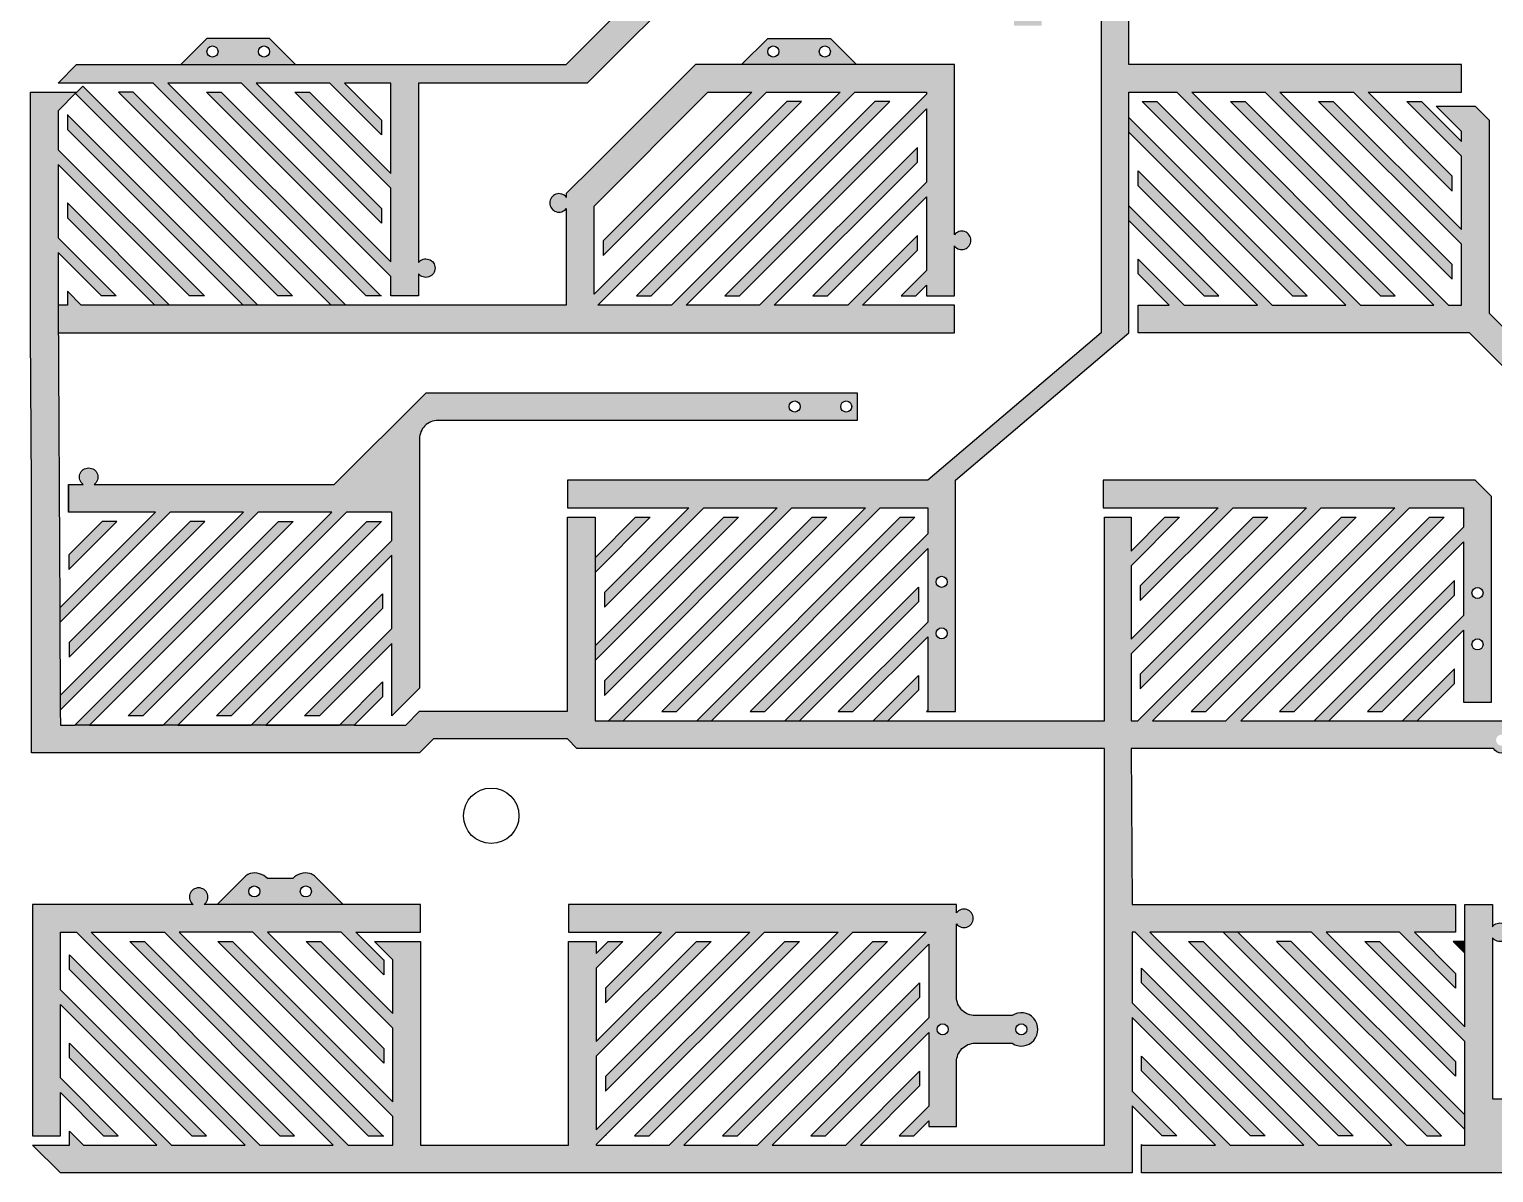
# Model space of a CAD drawing. Header units: centimetres. Extents: x 26.1 to 39, y 6.6 to 18.
# Drawn here: x 26.2 to 34.13, y 6.61 to 12.79 of the extents above; entities that cross this region are included whole.
import ezdxf

# ---------------------------------------------------------------- set-up
doc = ezdxf.new("R2010")
doc.units = ezdxf.units.CM
doc.header["$MEASUREMENT"] = 0
doc.layers.add('Circuit', color=7, linetype='Continuous', true_color=0x758f9f)

msp = doc.modelspace()

# ---------------------------------------------------------------- hatches: boundary and pattern name
at = {"layer": 'Circuit'}
h = msp.add_hatch(color=256, dxfattribs=at)
h.dxf.hatch_style = 1
h.paths.add_polyline_path([(32.2025, 17.4417), (32.3109, 17.55), (32.2667, 17.55), (32.2025, 17.4859), (32.2025, 17.55), (32.0525, 17.55), (32.0525, 17.415, 0.5), (32.0525, 17.335), (32.0525, 16.9), (31.9025, 16.75), (31.9025, 16.3128), (32.1525, 16.3128), (32.1525, 16.65), (32.2525, 16.75), (32.6818, 16.75), (32.8318, 16.9), (32.7215, 16.9), (32.8525, 17.031), (32.8525, 17.0752), (32.6773, 16.9), (32.4563, 16.9), (32.8525, 17.2962), (32.8525, 17.3404), (32.4122, 16.9), (32.2025, 16.9), (32.2025, 16.9113), (32.8412, 17.55), (32.797, 17.55), (32.2025, 16.9555)], flags=17)
h.paths.add_polyline_path([(32.2325, 16.8, -1), (32.1725, 16.8, -1)], flags=16)
h.paths.add_polyline_path([(32.0825, 16.4128, -1), (32.0225, 16.4128, -1)], flags=16)
h.paths.add_polyline_path([(33.0525, 17.75), (32.0525, 17.75), (32.0525, 17.6), (32.9025, 17.6), (32.9025, 17.523), (32.3296, 16.95), (32.3738, 16.95), (32.9025, 17.4788), (32.9025, 17.2578), (32.5947, 16.95), (32.6389, 16.95), (32.9025, 17.2136), (32.9025, 16.9926), (32.8525, 16.9426), (32.8525, 16.9), (32.8541, 16.9), (32.9025, 16.9484), (32.9025, 16.9), (32.6677, 16.6652), (32.3549, 16.6652), (32.2525, 16.5628), (32.2525, 16.3128), (32.4647, 16.1006), (32.6836, 16.1006), (32.7931, 16.4253), (33.8895, 16.4253), (33.9517, 16.3632), (33.9517, 14.4845), (33.5603, 14.8758), (32.1755, 14.8758), (31.9633, 15.088), (31.2644, 15.088), (31.0523, 14.8758), (26.433, 14.8758, 3.087418), (26.3744, 14.8758), (26.2034, 14.8758), (26.2034, 13.5743), (26.3534, 13.5743), (26.3534, 13.7395), (26.4687, 13.6243), (26.5482, 13.6243), (26.3534, 13.8191), (26.3534, 14.2168), (26.946, 13.6243), (27.0255, 13.6243), (26.3534, 14.2964), (26.3534, 14.6941), (27.4233, 13.6243), (27.5028, 13.6243), (26.4012, 14.7258), (26.799, 14.7258), (27.9006, 13.6243), (27.9801, 13.6243), (26.8785, 14.7258), (27.2763, 14.7258), (28.1028, 13.8993), (28.1028, 13.9788), (27.3558, 14.7258), (27.7536, 14.7258), (28.1028, 14.3766), (28.1028, 14.4561), (27.8331, 14.7258), (29.1028, 14.7258), (29.1028, 13.6475), (29.2528, 13.6475), (29.2528, 13.9425), (29.5479, 13.6475), (29.6275, 13.6475), (29.2528, 14.0221), (29.2528, 14.4198), (30.0252, 13.6475), (30.1048, 13.6475), (29.2528, 14.4994), (29.2528, 14.7258), (29.4241, 14.7258), (30.5025, 13.6475), (30.5821, 13.6475), (29.5037, 14.7258), (29.9014, 14.7258), (30.9798, 13.6475), (31.0023, 13.6475), (31.0023, 13.7046), (29.981, 14.7258), (30.3787, 14.7258), (31.0023, 14.1023), (31.0023, 14.1819), (30.4583, 14.7258), (30.856, 14.7258), (31.0023, 14.5796), (31.0023, 14.6592), (30.9356, 14.7258), (32.0023, 14.7258), (32.0023, 11.1514), (31.0643, 10.3534), (29.1149, 10.3534), (29.1149, 10.2034), (29.7725, 10.2034), (29.3149, 9.7457), (29.3149, 9.6662), (29.8521, 10.2034), (30.2498, 10.2034), (29.3149, 9.2684), (29.3149, 9.1889), (30.3294, 10.2034), (30.7271, 10.2034), (29.6255, 9.1018), (29.7051, 9.1018), (30.8067, 10.2034), (31.0643, 10.2034), (31.0643, 10.0632), (30.1028, 9.1018), (30.1824, 9.1018), (31.0643, 9.9837), (31.0643, 9.5859), (30.5801, 9.1018), (30.6597, 9.1018), (31.0643, 9.5064), (31.0643, 9.1018), (31.2143, 9.1018), (31.2143, 10.3534), (32.1523, 11.1514), (32.1523, 12.453), (32.4129, 12.453), (33.5145, 11.3514), (33.5941, 11.3514), (32.4925, 12.453), (32.8902, 12.453), (33.9017, 11.4415), (33.9017, 11.5211), (32.9698, 12.453), (33.3675, 12.453), (33.9017, 11.9188), (33.9017, 11.9984), (33.4471, 12.453), (33.9517, 12.453), (33.9517, 12.603), (32.1523, 12.603), (32.1523, 14.7258), (32.2879, 14.7258), (33.3663, 13.6475), (33.4458, 13.6475), (32.3675, 14.7258), (32.7652, 14.7258), (33.8062, 13.6848), (33.846, 13.7246), (32.8448, 14.7258), (33.2425, 14.7258), (33.9017, 14.0667), (33.9017, 14.1462), (33.3221, 14.7258), (33.4982, 14.7258), (33.9517, 14.2724), (33.9517, 13.7596), (33.7895, 13.5975), (32.7799, 13.5975), (32.1523, 14.2251), (32.1523, 14.1456), (32.7003, 13.5975), (32.3026, 13.5975), (32.1523, 13.7478), (32.1523, 13.6683), (32.223, 13.5975), (32.2023, 13.5975), (32.2023, 13.4475), (33.8517, 13.4475), (34.1017, 13.6975), (34.1017, 16.4253), (33.9517, 16.5753), (33.0525, 16.5753), (33.0525, 16.94, 3), (33.0525, 17)])
h.paths.add_polyline_path([(32.3849, 16.5628, -1), (32.3249, 16.5628, -1)], flags=16)
h.paths.add_polyline_path([(32.6041, 16.2067, -1), (32.5441, 16.2067, -1)], flags=16)
h.paths.add_polyline_path([(31.9933, 15.0119, -1), (31.9333, 15.0119, -1)], flags=16)
h.paths.add_polyline_path([(31.6439, 15.0119, -1), (31.5839, 15.0119, -1)], flags=16)
h.paths.add_polyline_path([(31.1693, 9.8034, -1), (31.1093, 9.8034, -1)], flags=16)
h.paths.add_polyline_path([(31.1693, 9.5248, -1), (31.1093, 9.5248, -1)], flags=16)
h.paths.add_polyline_path([(32.4934, 17.6), (32.4492, 17.6), (32.2525, 17.4033), (32.2525, 17.3591)], flags=16)
h.paths.add_polyline_path([(32.576, 17.55), (32.5318, 17.55), (32.2025, 17.2207), (32.2025, 17.1765)], flags=16)
h.paths.add_polyline_path([(32.7586, 17.6), (32.7144, 17.6), (32.2525, 17.1381), (32.2525, 17.0939)], flags=17)
h.paths.add_polyline_path([(36.8684, 17.75), (35.8684, 17.75), (35.8684, 17.3, 3), (35.8684, 17.24), (35.8684, 16.9), (35.7184, 16.9), (35.5769, 16.7586), (35.5769, 16.3586), (35.7269, 16.3586), (35.7269, 16.6086), (36.0184, 16.9), (36.0184, 17.1472), (36.2156, 16.95), (36.2598, 16.95), (36.0184, 17.1914), (36.0184, 17.6), (36.0959, 17.6), (36.6684, 17.0276), (36.6684, 17.0717), (36.1401, 17.6), (36.3611, 17.6), (36.6684, 17.2927), (36.6684, 17.3369), (36.4053, 17.6), (36.6263, 17.6), (36.6763, 17.55), (36.7184, 17.55), (36.7184, 17.5521), (36.6704, 17.6), (36.8684, 17.6)])
h.paths.add_polyline_path([(35.6819, 16.6836, -1), (35.6219, 16.6836, -1)], flags=16)
h.paths.add_polyline_path([(35.6819, 16.4586, -1), (35.6219, 16.4586, -1)], flags=16)
h.paths.add_polyline_path([(37.1684, 17.15), (36.8684, 17.45), (36.8684, 17.55), (36.7184, 17.55), (36.7184, 17.1543), (36.3227, 17.55), (36.2785, 17.55), (36.7184, 17.1101), (36.7184, 16.9), (36.7075, 16.9), (36.0684, 17.5392), (36.0684, 17.495), (36.6633, 16.9), (36.4424, 16.9), (36.0684, 17.274), (36.0684, 17.2298), (36.3982, 16.9), (36.1772, 16.9), (36.0684, 17.0088), (36.0684, 16.9646), (36.133, 16.9), (36.0684, 16.9), (36.0684, 15.4581, 3), (36.0684, 15.3981), (36.0684, 14.9281), (35.1767, 14.9281), (35.1017, 14.8531), (35.1017, 14.7281), (35.1517, 14.7781), (35.5405, 14.7781), (35.1017, 14.3393), (35.1017, 14.2597), (35.6201, 14.7781), (36.0178, 14.7781), (35.4007, 14.161), (35.4803, 14.161), (36.0974, 14.7781), (36.3517, 14.7781), (36.3517, 14.6347), (35.878, 14.161), (35.9575, 14.161), (36.3517, 14.5551), (36.3517, 13.8989), (37.1453, 13.1053), (37.3017, 13.1053), (37.3017, 12.3381), (37.4517, 12.3381), (37.4517, 12.6645), (37.7781, 12.3381), (37.8576, 12.3381), (37.4517, 12.7441), (37.4517, 12.9553), (37.6382, 12.9553), (38.2554, 12.3381), (38.3349, 12.3381), (37.7178, 12.9553), (38.1155, 12.9553), (38.7017, 12.3691), (38.7017, 12.4487), (38.1951, 12.9553), (38.7017, 12.9553), (38.7017, 13.1053), (38.1988, 13.1053), (38.0017, 13.3024), (37.1603, 13.3024), (36.5017, 13.961), (36.5017, 14.8531), (36.4267, 14.9281), (36.2184, 14.9281), (36.2184, 16.75), (37.1684, 16.75)])
h.paths.add_polyline_path([(36.9884, 17.15, -1), (37.0484, 17.15, -1)], flags=16)
h.paths.add_polyline_path([(37.0484, 16.85, -1), (36.9884, 16.85, -1)], flags=16)
h.paths.add_polyline_path([(37.3017, 13.2524, -1), (37.2417, 13.2524, -1)], flags=16)
h.paths.add_polyline_path([(37.8017, 13.2524, -1), (37.7417, 13.2524, -1)], flags=16)
h.paths.add_polyline_path([(36.0184, 17.4566), (36.0184, 17.4124), (36.4808, 16.95), (36.525, 16.95)], flags=17)
h.paths.add_polyline_path([(36.5879, 17.55), (36.5437, 17.55), (36.7184, 17.3753), (36.7184, 17.4195)], flags=17)
h = msp.add_hatch(color=256, dxfattribs=at)
h.dxf.hatch_style = 1
h.paths.add_polyline_path([(35.0517, 16.9001), (35.0313, 16.9205), (35.0313, 17.5501), (34.8813, 17.5501), (34.8813, 16.9001), (34.2768, 16.9001), (34.1813, 16.9001), (34.1813, 16.9956), (34.1813, 17.5701), (34.1813, 17.6001), (34.3723, 17.6001), (34.8142, 17.6001), (35.0313, 17.6001), (35.0313, 17.7501), (34.0313, 17.7501), (34.0313, 17.6301, 3), (34.0313, 17.5701), (34.0313, 16.838), (34.4267, 16.4426), (34.4267, 13.6975), (34.3913, 13.6621), (34.3913, 12.9553), (34.5413, 12.9553), (34.5413, 13.6621), (34.5767, 13.6975), (34.5767, 16.5047), (34.3313, 16.7501), (34.7517, 16.7501), (34.9017, 16.6001), (34.9017, 15.0781), (34.7517, 14.9281), (34.7517, 14.4281), (34.9017, 14.2781), (34.9017, 9.4922), (35.0829, 9.3109), (35.5622, 9.3109), (35.1017, 8.8503), (35.1017, 8.7708), (35.6418, 9.3109), (35.8009, 9.3109), (35.0565, 8.5665), (35.0517, 8.5665), (35.0517, 8.9701), (35.2017, 9.1201), (34.9017, 9.1201), (34.6047, 9.4172), (34.6047, 10.7545), (34.1017, 11.2575), (34.1017, 12.303), (34.0267, 12.378), (33.8145, 12.378), (33.9517, 12.2409), (33.9517, 12.187), (33.7357, 12.403), (33.6562, 12.403), (33.9517, 12.1075), (33.9517, 11.7097), (33.2584, 12.403), (33.1789, 12.403), (33.9517, 11.6302), (33.9517, 11.3014), (33.8827, 11.3014), (32.7811, 12.403), (32.7016, 12.403), (33.8032, 11.3014), (33.4054, 11.3014), (32.3038, 12.403), (32.2243, 12.403), (33.3259, 11.3014), (32.9281, 11.3014), (32.2023, 12.0273), (32.2023, 11.9477), (32.8486, 11.3014), (32.4508, 11.3014), (32.2023, 11.55), (32.2023, 11.4704), (32.3713, 11.3014), (32.2023, 11.3014), (32.2023, 11.1514), (33.9956, 11.1514), (34.4547, 10.6924), (34.4547, 9.355), (34.9017, 8.908), (34.9017, 7.0057), (34.1197, 7.0057), (34.1197, 7.8773, 3), (34.1197, 7.9373), (34.1197, 8.0573), (33.9697, 8.0573), (33.9697, 7.396), (33.5084, 7.8573), (33.4289, 7.8573), (33.9697, 7.3165), (33.9697, 6.7557), (33.6554, 6.7557), (32.5539, 7.8573), (32.4743, 7.8573), (33.5759, 6.7557), (33.1781, 6.7557), (32.2203, 7.7135), (32.2203, 7.634), (33.0986, 6.7557), (32.7008, 6.7557), (32.2203, 7.2362), (32.2203, 7.1567), (32.6213, 6.7557), (32.2203, 6.7557), (32.2203, 6.6057), (36.2894, 6.6057), (36.2894, 6.7557), (35.9504, 6.7557), (36.2894, 7.0947), (36.2894, 7.1743), (35.8708, 6.7557), (35.4731, 6.7557), (36.2535, 7.5361), (36.1739, 7.5361), (35.3935, 6.7557), (35.0517, 6.7557), (35.0517, 6.8116), (35.7762, 7.5361), (35.6967, 7.5361), (35.0517, 6.8911), (35.0517, 7.2889), (35.3489, 7.5861), (35.2694, 7.5861), (35.0517, 7.3684), (35.0517, 8.4165), (36.3394, 8.4165), (36.3394, 7.7361), (35.2603, 7.7361), (35.1017, 7.5775), (35.1017, 8.3665), (35.175, 8.3665), (35.175, 7.7861), (35.4, 7.7861), (35.4, 8.3665), (35.475, 8.3665), (35.475, 7.7861), (35.7, 7.7861), (35.7, 8.3665), (35.775, 8.3665), (35.775, 7.7861), (36, 7.7861), (36, 8.3665), (36.075, 8.3665), (36.075, 7.7861), (36.2894, 7.7861), (36.2894, 8.3665), (36.3394, 8.3665), (36.3394, 8.4165), (36.225, 8.4165), (36.225, 7.8361), (36.15, 7.8361), (36.15, 8.4165), (35.925, 8.4165), (35.925, 7.8361), (35.85, 7.8361), (35.85, 8.4165), (35.625, 8.4165), (35.625, 7.8361), (35.55, 7.8361), (35.55, 8.4165), (35.325, 8.4165), (35.325, 7.8361), (35.25, 7.8361), (35.25, 8.4165), (35.0517, 8.4165), (35.0517, 7.3684), (35.2694, 7.5861), (35.508, 7.5861), (35.1017, 7.1798), (35.1017, 7.1002), (35.5876, 7.5861), (35.9853, 7.5861), (35.2049, 6.8057), (35.2844, 6.8057), (36.0649, 7.5861), (36.3394, 7.5861), (36.3394, 7.4629), (35.6822, 6.8057), (35.7617, 6.8057), (36.3394, 7.3833), (36.3394, 6.9856), (36.1595, 6.8057), (36.239, 6.8057), (36.3394, 6.9061), (36.3394, 6.6057), (38.9017, 6.6057), (38.9017, 8.2146), (38.5394, 8.2146), (37.8976, 7.5728), (37.5839, 7.5728, 3), (37.5239, 7.5728), (37.4394, 7.5728), (37.2894, 7.4228), (37.4894, 7.4228), (37.4894, 7.3401), (37.5721, 7.4228), (37.7312, 7.4228), (37.4894, 7.181), (37.4894, 7.1015), (37.8108, 7.4228), (38.2085, 7.4228), (37.5855, 6.7998), (37.6654, 6.8002), (38.2881, 7.4228), (38.6858, 7.4228), (38.0652, 6.8023), (38.1452, 6.8027), (38.7394, 7.3969), (38.7394, 6.9991), (38.545, 6.8047), (38.6249, 6.8051), (38.7394, 6.9196), (38.7394, 6.7557), (38.3348, 6.7536), (38.6894, 7.1082), (38.6894, 7.1878), (38.2548, 6.7532), (37.8551, 6.7512), (38.4767, 7.3728), (38.3972, 7.3728), (37.7751, 6.7508), (37.4394, 6.7491), (37.4394, 6.8128), (37.9994, 7.3728), (37.9199, 7.3728), (37.4394, 6.8924), (37.4394, 7.3728), (37.2894, 7.3728), (37.2894, 6.75), (36.9191, 6.7522, 2.999849), (36.8591, 6.7526), (36.4894, 6.7548), (36.4894, 9.4922), (35.1138, 9.4922), (35.0517, 9.5543), (35.0517, 10.7688), (35.3052, 10.5153), (35.3848, 10.5153), (35.0517, 10.8484), (35.0517, 11.1324), (35.1654, 11.1324), (35.7825, 10.5153), (35.8621, 10.5153), (35.2449, 11.1324), (35.6427, 11.1324), (36.2598, 10.5153), (36.3017, 10.5153), (36.3017, 10.553), (35.7222, 11.1324), (36.12, 11.1324), (36.3017, 10.9507), (36.3017, 11.0303), (36.1995, 11.1324), (36.5017, 11.1324), (36.5017, 11.2824), (35.0517, 11.2824), (35.0517, 12.678), (35.3916, 12.3381), (35.4711, 12.3381), (35.0517, 12.7576), (35.0517, 12.9553), (35.2517, 12.9553), (35.8689, 12.3381), (35.9484, 12.3381), (35.3313, 12.9553), (36.2017, 12.9553), (36.3017, 12.8553), (36.3017, 13.1053), (35.0517, 13.1053), (35.0517, 14.4484), (35.3314, 14.7281), (35.2519, 14.7281), (35.0517, 14.5279)])
h.paths.add_polyline_path([(34.8567, 14.9281, -1), (34.7967, 14.9281, -1)], flags=16)
h.paths.add_polyline_path([(34.8567, 14.4281, -1), (34.7967, 14.4281, -1)], flags=16)
h.paths.add_polyline_path([(34.4963, 13.6321, -1), (34.4363, 13.6321, -1)], flags=16)
h.paths.add_polyline_path([(34.4963, 13.0153, -1), (34.4363, 13.0153, -1)], flags=16)
h.paths.add_polyline_path([(35.8804, 9.3109), (36.0395, 9.3109), (35.3452, 8.6165), (35.4247, 8.6165), (36.1191, 9.3109), (36.3394, 9.3109), (36.3394, 9.1334), (35.8225, 8.6165), (35.902, 8.6165), (36.3394, 9.0539), (36.3394, 8.6561), (36.2498, 8.5665), (36.0907, 8.5665), (36.2894, 8.7652), (36.2894, 8.8448), (36.0111, 8.5665), (35.6134, 8.5665), (36.3077, 9.2609), (36.2282, 9.2609), (35.5338, 8.5665), (35.1361, 8.5665)], flags=16)
h.paths.add_polyline_path([(38.7694, 8.1546, -1), (38.7094, 8.1546, -1)], flags=16)
h.paths.add_polyline_path([(38.7694, 7.8761, -1), (38.7094, 7.8761, -1)], flags=16)
h.paths.add_polyline_path([(34.9017, 6.9057, -1), (34.8417, 6.9057, -1)], flags=16)
h.paths.add_polyline_path([(34.6231, 6.9057, -1), (34.5631, 6.9057, -1)], flags=16)
h = msp.add_hatch(color=256, dxfattribs=at)
h.dxf.hatch_style = 1
h.paths.add_polyline_path([(26.4846, 11.3014), (26.4094, 11.3766), (26.4094, 11.3014), (26.3594, 11.3014), (26.3603, 11.1514), (31.2083, 11.1514), (31.2083, 11.3014), (30.7115, 11.3014), (31.0083, 11.5982), (31.0083, 11.6777), (30.6319, 11.3014), (30.2342, 11.3014), (31.0083, 12.0755), (31.0083, 12.155), (30.1546, 11.3014), (29.7569, 11.3014), (30.8585, 12.403), (30.7789, 12.403), (29.6773, 11.3014), (29.2796, 11.3014), (30.3812, 12.403), (30.3016, 12.403), (29.2589, 11.3602), (29.2589, 11.8375), (29.8743, 12.453), (30.113, 12.453), (29.3089, 11.6489), (29.3089, 11.5693), (30.1925, 12.453), (30.5903, 12.453), (29.4887, 11.3514), (29.5682, 11.3514), (30.6698, 12.453), (31.0583, 12.453), (31.0583, 12.4437), (29.966, 11.3514), (30.0455, 11.3514), (31.0583, 12.3641), (31.0583, 11.9664), (30.4433, 11.3514), (30.5228, 11.3514), (31.0583, 11.8868), (31.0583, 11.4891), (30.9206, 11.3514), (31.0001, 11.3514), (31.0583, 11.4095), (31.0583, 11.3514), (31.2083, 11.3514), (31.2083, 11.6214, 3), (31.2083, 11.6814), (31.2083, 12.603), (29.8074, 12.603), (29.2589, 12.0545), (29.1089, 11.9045), (29.1089, 11.8845, 3), (29.1089, 11.8245), (29.1089, 11.3014)])
h.paths.add_polyline_path([(28.1589, 12.503), (28.1589, 12.0136), (27.7195, 12.453), (27.64, 12.453), (28.1589, 11.9341), (28.1589, 11.5363), (27.2422, 12.453), (27.1627, 12.453), (28.1589, 11.4568), (28.1589, 11.3514), (28.3089, 11.3514), (28.3089, 11.4714, 3), (28.3089, 11.5314), (28.3089, 12.503), (29.221, 12.503), (29.8074, 13.0894), (31.4614, 13.0894), (31.5303, 13.0205), (31.5303, 12.8137), (31.6803, 12.8137), (31.6803, 13.2394), (29.7453, 13.2394), (29.1089, 12.603), (26.4594, 12.603), (26.3594, 12.503), (26.874, 12.503), (28.0256, 11.3514), (28.1051, 11.3514), (26.9536, 12.503), (27.3513, 12.503), (28.1089, 11.7454), (28.1089, 11.825), (27.4309, 12.503), (27.8286, 12.503), (28.1089, 12.2227), (28.1089, 12.3023), (27.9082, 12.503)])
h.paths.add_polyline_path([(31.5753, 12.8737, -1), (31.6353, 12.8737, -1)], flags=16)
h.paths.add_polyline_path([(31.5753, 13.1794, -1), (31.6353, 13.1794, -1)], flags=16)
h = msp.add_hatch(color=256, dxfattribs=at)
h.dxf.hatch_style = 1
h.paths.add_polyline_path([(27.5031, 12.7444), (27.1646, 12.7444), (27.0231, 12.603), (27.6446, 12.603)])
h.paths.add_polyline_path([(27.5031, 12.6737, -1), (27.4431, 12.6737, -1)], flags=16)
h.paths.add_polyline_path([(27.2246, 12.6737, -1), (27.1646, 12.6737, -1)], flags=16)
h.paths.add_polyline_path([(30.5374, 12.7444), (30.1988, 12.7444), (30.0574, 12.603), (30.6788, 12.603)])
h.paths.add_polyline_path([(30.1988, 12.6737, -1), (30.2588, 12.6737, -1)], flags=16)
h.paths.add_polyline_path([(30.5374, 12.6737, -1), (30.4774, 12.6737, -1)], flags=16)
h.paths.add_polyline_path([(32.1523, 12.3159), (32.1523, 12.2364), (33.0372, 11.3514), (33.1168, 11.3514)])
h.paths.add_polyline_path([(32.1523, 11.8386), (32.1523, 11.7591), (32.5599, 11.3514), (32.6395, 11.3514)], flags=17)
h = msp.add_hatch(color=256, dxfattribs=at)
h.dxf.hatch_style = 1
h.paths.add_polyline_path([(29.2649, 9.9343), (29.2649, 10.1534), (29.1149, 10.1534), (29.1149, 9.1036), (28.3149, 9.1036), (28.2399, 9.0286), (27.9613, 9.0286), (26.4499, 9.0286), (26.3716, 9.0286), (26.3712, 9.109), (27.4424, 10.1802), (27.8401, 10.1802), (26.7386, 9.0786), (26.8181, 9.0786), (27.9197, 10.1802), (28.1649, 10.1802), (28.1649, 10.0276), (27.2158, 9.0786), (27.2954, 9.0786), (28.1649, 9.948), (28.1649, 9.5503), (27.6931, 9.0786), (27.7727, 9.0786), (28.1649, 9.4707), (28.1649, 9.0786), (28.3149, 9.2286), (28.3149, 10.5774, -0.414214), (28.4149, 10.6774), (30.6833, 10.6774), (30.6833, 10.8274), (28.35, 10.8274), (27.8527, 10.3302), (26.5547, 10.3302, 3), (26.4947, 10.3302), (26.4147, 10.3302), (26.4147, 10.1802), (26.8855, 10.1802), (26.3682, 9.6628), (26.3594, 11.3014), (26.3594, 11.5857), (26.5937, 11.3514), (26.6733, 11.3514), (26.3594, 11.6652), (26.3594, 12.063), (27.071, 11.3514), (27.1506, 11.3514), (26.3594, 12.1425), (26.3594, 12.353), (26.4594, 12.453), (26.2094, 12.453), (26.2094, 11.1514), (26.2155, 10.3302), (26.2155, 8.8786), (28.3149, 8.8786), (28.3899, 8.9536), (29.1149, 8.9536), (29.1667, 8.9018), (32.0203, 8.9018), (32.0203, 6.7557), (30.7001, 6.7557), (31.0203, 7.0759), (31.0203, 7.1555), (30.6206, 6.7557), (30.2228, 6.7557), (31.0203, 7.5532), (31.0203, 7.6328), (30.1433, 6.7557), (29.7455, 6.7557), (30.8471, 7.8573), (30.7676, 7.8573), (29.666, 6.7557), (29.2709, 6.7557), (29.2709, 6.7584), (30.3698, 7.8573), (30.2903, 7.8573), (29.2709, 6.8379), (29.2709, 7.2357), (29.8925, 7.8573), (29.813, 7.8573), (29.2709, 7.3152), (29.2709, 7.713), (29.4152, 7.8573), (29.3357, 7.8573), (29.2709, 7.7925), (29.2709, 7.8573), (29.1209, 7.8573), (29.1209, 6.7557), (28.3209, 6.7557), (28.3209, 7.8573), (28.0709, 7.8573), (28.1709, 7.7573), (28.1709, 7.4673), (27.7809, 7.8573), (27.7013, 7.8573), (28.1709, 7.3877), (28.1709, 6.99), (27.3036, 7.8573), (27.224, 7.8573), (28.1709, 6.9104), (28.1709, 6.7557), (27.9279, 6.7557), (26.8263, 7.8573), (26.7467, 7.8573), (27.8483, 6.7557), (27.4506, 6.7557), (26.4215, 7.7848), (26.4215, 7.7053), (27.371, 6.7557), (26.9733, 6.7557), (26.4215, 7.3075), (26.4215, 7.228), (26.8937, 6.7557), (26.496, 6.7557), (26.4215, 6.8302), (26.4215, 6.7557), (26.2215, 6.7557), (26.3715, 6.6057), (32.1703, 6.6057), (32.1703, 6.968), (32.3326, 6.8057), (32.4122, 6.8057), (32.1703, 7.0476), (32.1703, 7.4453), (32.8099, 6.8057), (32.8895, 6.8057), (32.1703, 7.5249), (32.1703, 7.9073), (32.1857, 7.9073), (33.2872, 6.8057), (33.3668, 6.8057), (32.2652, 7.9073), (33.1402, 7.9073), (33.9197, 7.1278), (33.9197, 7.2074), (33.2198, 7.9073), (33.6175, 7.9073), (33.9197, 7.6051), (33.9197, 7.6847), (33.6971, 7.9073), (33.9197, 7.9073), (33.9197, 8.0573), (32.1697, 8.0573), (32.1651, 8.9018), (34.1258, 8.9018, 0.57735), (34.2124, 8.9018), (34.4044, 8.9018, 0.57735), (34.491, 8.9018), (34.5077, 8.9018), (34.5077, 8.9518, 0.414214), (34.4077, 9.0518), (32.7575, 9.0518), (33.8591, 10.1534), (33.7796, 10.1534), (32.678, 9.0518), (32.2802, 9.0518), (33.3818, 10.1534), (33.3023, 10.1534), (32.2007, 9.0518), (32.1643, 9.0518), (32.1643, 9.4131), (32.9045, 10.1534), (32.825, 10.1534), (32.1643, 9.4927), (32.1643, 9.8904), (32.4272, 10.1534), (32.3477, 10.1534), (32.1643, 9.97), (32.1643, 10.1534), (32.0203, 10.1534), (32.0203, 9.0518), (30.8483, 9.0518), (29.3369, 9.0518), (29.2649, 9.0518), (29.2649, 9.3775)])
h.paths.add_polyline_path([(30.3147, 10.7524, -1), (30.3747, 10.7524, -1)], flags=16)
h.paths.add_polyline_path([(30.5933, 10.7524, -1), (30.6533, 10.7524, -1)], flags=16)
h.paths.add_polyline_path([(26.3687, 9.5837), (26.9651, 10.1802), (27.3628, 10.1802), (26.3708, 9.1881)], flags=16)
h.paths.add_polyline_path([(27.1537, 10.1302), (26.4197, 9.3961), (26.4192, 9.4752), (27.0742, 10.1302)], flags=0)
h.paths.add_polyline_path([(34.1991, 8.9468, -1), (34.1391, 8.9468, -1)], flags=16)
h.paths.add_polyline_path([(34.4777, 8.9468, -1), (34.4177, 8.9468, -1)], flags=16)
h.paths.add_polyline_path([(29.5634, 10.1534), (29.4839, 10.1534), (29.2649, 9.9343), (29.2649, 9.8548)], flags=16)
h.paths.add_polyline_path([(30.0407, 10.1534), (29.9612, 10.1534), (29.2649, 9.4571), (29.2649, 9.3775)], flags=17)
h.paths.add_polyline_path([(30.518, 10.1534), (30.4385, 10.1534), (29.3369, 9.0518), (29.4164, 9.0518)], flags=17)
h.paths.add_polyline_path([(31.0143, 9.2177), (31.0143, 9.2973), (30.7688, 9.0518), (30.8483, 9.0518)], flags=16)
h.paths.add_polyline_path([(31.0143, 9.695), (31.0143, 9.7746), (30.2915, 9.0518), (30.371, 9.0518)], flags=17)
h = msp.add_hatch(color=256, dxfattribs=at)
h.dxf.hatch_style = 1
h.paths.add_polyline_path([(26.4929, 12.4864), (26.4531, 12.4466), (27.5483, 11.3514), (27.6279, 11.3514)])
h.paths.add_polyline_path([(26.7649, 12.453), (26.6854, 12.453), (27.837, 11.3014), (27.9165, 11.3014)])
h.paths.add_polyline_path([(26.4094, 12.3312), (26.4094, 12.2516), (27.3597, 11.3014), (27.4392, 11.3014)])
h = msp.add_hatch(color=256, dxfattribs=at)
h.dxf.hatch_style = 1
h.paths.add_polyline_path([(26.4094, 11.8539), (26.4094, 11.7743), (26.8824, 11.3014), (26.9619, 11.3014)])
h = msp.add_hatch(color=256, dxfattribs=at)
h.dxf.hatch_style = 1
h.paths.add_polyline_path([(26.6764, 10.1302), (26.5969, 10.1302), (26.4167, 9.95), (26.4171, 9.8708)], flags=17)
h.paths.add_polyline_path([(26.9651, 10.1802), (27.3628, 10.1802), (26.3708, 9.1881), (26.3712, 9.109), (27.4424, 10.1802), (27.8401, 10.1802), (26.7386, 9.0786), (26.8181, 9.0786), (27.9197, 10.1802), (28.1649, 10.1802), (28.1649, 10.0276), (27.2158, 9.0786), (27.2954, 9.0786), (28.1649, 9.948), (28.1649, 9.5503), (27.6931, 9.0786), (27.7727, 9.0786), (28.1649, 9.4707), (28.1649, 9.0786), (28.3149, 9.2286), (28.3149, 10.5774, -0.414214), (28.4149, 10.6774), (30.6833, 10.6774), (30.6833, 10.8274), (28.35, 10.8274), (27.8527, 10.3302), (26.5547, 10.3302, 3), (26.4947, 10.3302), (26.4147, 10.3302), (26.4155, 10.1802), (26.8855, 10.1802), (26.3682, 9.6628), (26.3687, 9.5837)])
h.paths.add_polyline_path([(30.3147, 10.7524, -1), (30.3747, 10.7524, -1)], flags=16)
h.paths.add_polyline_path([(30.5933, 10.7524, -1), (30.6533, 10.7524, -1)], flags=16)
h.paths.add_polyline_path([(27.1537, 10.1302), (27.0742, 10.1302), (26.4192, 9.4752), (26.4197, 9.3961)], flags=17)
h = msp.add_hatch(color=256, dxfattribs=at)
h.dxf.hatch_style = 1
h.paths.add_polyline_path([(30.9953, 10.1534), (30.9158, 10.1534), (29.8142, 9.0518), (29.8937, 9.0518)])
h.paths.add_polyline_path([(34.0258, 10.3534), (32.0143, 10.3534), (32.0143, 10.2034), (32.6363, 10.2034), (32.2143, 9.7813), (32.2143, 9.7018), (32.7159, 10.2034), (33.1136, 10.2034), (32.2143, 9.304), (32.2143, 9.2245), (33.1932, 10.2034), (33.5909, 10.2034), (32.4893, 9.1018), (32.5689, 9.1018), (33.6705, 10.2034), (33.9637, 10.2034), (33.9637, 10.0989), (32.9666, 9.1018), (33.0462, 9.1018), (33.9637, 10.0193), (33.9637, 9.6216), (33.4439, 9.1018), (33.5235, 9.1018), (33.9637, 9.542), (33.9637, 9.1518), (34.1137, 9.1518), (34.1137, 10.2655)])
h.paths.add_polyline_path([(34.0687, 9.7434, -1), (34.0087, 9.7434, -1)], flags=16)
h.paths.add_polyline_path([(34.0687, 9.4648, -1), (34.0087, 9.4648, -1)], flags=16)
h = msp.add_hatch(color=256, dxfattribs=at)
h.dxf.hatch_style = 1
h.paths.add_polyline_path([(28.1149, 9.1821), (28.1149, 9.2616), (27.8818, 9.0286), (27.9613, 9.0286)], flags=17)
h.paths.add_polyline_path([(28.1149, 9.6594), (28.1149, 9.7389), (27.4045, 9.0286), (27.484, 9.0286)])
h.paths.add_polyline_path([(28.1083, 10.1302), (28.0288, 10.1302), (26.9272, 9.0286), (27.0068, 9.0286)])
h.paths.add_polyline_path([(27.631, 10.1302), (27.5515, 10.1302), (26.4499, 9.0286), (26.5295, 9.0286)])
h = msp.add_hatch(color=256, dxfattribs=at)
h.dxf.hatch_style = 1
h.paths.add_polyline_path([(33.9137, 9.7307), (33.9137, 9.8102), (33.1553, 9.0518), (33.2348, 9.0518)])
h.paths.add_polyline_path([(33.9137, 9.2534), (33.9137, 9.3329), (33.6326, 9.0518), (33.7121, 9.0518)])
h.paths.add_polyline_path([(31.2203, 8.0123), (31.2203, 8.0573), (29.1209, 8.0573), (29.1209, 7.9073), (29.6243, 7.9073), (29.3209, 7.6039), (29.3209, 7.5243), (29.7039, 7.9073), (30.1016, 7.9073), (29.3209, 7.1266), (29.3209, 7.047), (30.1812, 7.9073), (30.5789, 7.9073), (29.4773, 6.8057), (29.5569, 6.8057), (30.6585, 7.9073), (31.0562, 7.9073), (29.9546, 6.8057), (30.0342, 6.8057), (31.0703, 7.8419), (31.0703, 7.4441), (30.4319, 6.8057), (30.5115, 6.8057), (31.0703, 7.3646), (31.0703, 6.9668), (30.9092, 6.8057), (30.9888, 6.8057), (31.0703, 6.8873), (31.0703, 6.8557), (31.2203, 6.8557), (31.2203, 7.2065, -0.414214), (31.3203, 7.3065), (31.5203, 7.3065, 1.868517), (31.5203, 7.4565), (31.3203, 7.4565, -0.414214), (31.2203, 7.5565), (31.2203, 7.9523, 3)])
h.paths.add_polyline_path([(31.1753, 7.3815, -1), (31.1153, 7.3815, -1)], flags=16)
h.paths.add_polyline_path([(31.6003, 7.3815, -1), (31.5403, 7.3815, -1)], flags=16)
h.paths.add_polyline_path([(33.0311, 7.8573), (32.9516, 7.8573), (33.9697, 6.8392), (33.9697, 6.9187)])
h.paths.add_polyline_path([(32.7425, 7.9073), (32.663, 7.9073), (33.7645, 6.8057), (33.8441, 6.8057)])
h = msp.add_hatch(color=256, dxfattribs=at)
h.dxf.hatch_style = 1
h.paths.add_polyline_path([(27.7458, 8.2121, 0.141992), (27.7214, 8.2256, 0.2571), (27.6288, 8.1987), (27.4916, 8.1987, 0.2571), (27.399, 8.2256, 0.141992), (27.3746, 8.2121), (27.2197, 8.0573), (27.9007, 8.0573)])
h.paths.add_polyline_path([(27.6695, 8.128, -1), (27.7295, 8.128, -1)], flags=16)
h.paths.add_polyline_path([(27.3909, 8.128, -1), (27.4509, 8.128, -1)], flags=16)
h.paths.add_polyline_path([(28.3209, 8.0573), (27.1497, 8.0573, 3), (27.0897, 8.0573), (26.2215, 8.0573), (26.2215, 6.8057), (26.3715, 6.8057), (26.3715, 7.0393), (26.6051, 6.8057), (26.6846, 6.8057), (26.3715, 7.1189), (26.3715, 7.5166), (27.0824, 6.8057), (27.1619, 6.8057), (26.3715, 7.5962), (26.3715, 7.9073), (26.4581, 7.9073), (27.5597, 6.8057), (27.6392, 6.8057), (26.5376, 7.9073), (26.9354, 7.9073), (28.037, 6.8057), (28.1165, 6.8057), (27.0149, 7.9073), (27.4127, 7.9073), (28.1209, 7.1991), (28.1209, 7.2786), (27.4922, 7.9073), (27.89, 7.9073), (28.1209, 7.6764), (28.1209, 7.7559), (27.9695, 7.9073), (28.3209, 7.9073)])
h = msp.add_hatch(color=256, dxfattribs=at)
h.dxf.hatch_style = 1
h.paths.add_polyline_path([(33.9697, 7.8573), (33.9062, 7.8573), (33.9697, 7.7938)])

# ---------------------------------------------------------------- linework, layer by layer
for p, q in [((26.4929, 12.4864), (26.4531, 12.4466)), ((26.4094, 11.3017), (26.4094, 11.3015)), ((28.4121, 10.6773), (28.4121, 10.6774)), ((28.3149, 10.5802), (28.3149, 10.5802)), ((26.4147, 10.3302), (26.4155, 10.1802)), ((30.9158, 10.1534), (30.9953, 10.1534)), ((29.2649, 9.9343), (29.2649, 9.3775)), ((26.3682, 9.6628), (26.3712, 9.109)), ((29.3369, 9.0518), (30.8483, 9.0518)), ((29.8142, 9.0518), (29.8937, 9.0518)), ((27.9613, 9.0286), (26.4499, 9.0286))]:
    msp.add_line(p, q, dxfattribs=at)
at = {"layer": 'Circuit', "linetype": 'Continuous'}
msp.add_line((27.4392, 11.3014), (26.4094, 12.3312), dxfattribs=at)
at = {"layer": 'Circuit'}
for points in [[(32.0023, 14.7258), (32.0023, 11.1514), (31.0643, 10.3534), (29.1149, 10.3534), (29.1149, 10.2034), (29.7725, 10.2034), (29.3149, 9.7457), (29.3149, 9.6662), (29.8521, 10.2034), (30.2498, 10.2034), (29.3149, 9.2684), (29.3149, 9.1889), (30.3294, 10.2034), (30.7271, 10.2034), (29.6255, 9.1018), (29.7051, 9.1018), (30.8067, 10.2034), (31.0643, 10.2034), (31.0643, 10.0632), (30.1028, 9.1018), (30.1824, 9.1018), (31.0643, 9.9837), (31.0643, 9.5859), (30.5801, 9.1018), (30.6597, 9.1018), (31.0643, 9.5064), (31.0643, 9.1018)], [(31.0643, 9.1086), (31.0574, 9.1018), (31.2143, 9.1018), (31.2143, 10.3534), (32.1523, 11.1514), (32.1523, 12.453), (32.4129, 12.453), (33.5145, 11.3514), (33.5941, 11.3514), (32.4925, 12.453), (32.8902, 12.453), (33.9017, 11.4415), (33.9017, 11.5211), (32.9698, 12.453), (33.3675, 12.453), (33.9017, 11.9188), (33.9017, 11.9984), (33.4471, 12.453), (33.9517, 12.453), (33.9517, 12.603), (32.1523, 12.603), (32.1523, 14.7258)], [(28.1089, 11.3514), (28.0256, 11.3514), (26.874, 12.503), (26.3594, 12.503), (26.4594, 12.603), (29.1089, 12.603), (29.7453, 13.2394)], [(27.6446, 12.603), (27.5031, 12.7444), (27.1646, 12.7444), (27.0231, 12.603)], [(30.0574, 12.603), (30.1988, 12.7444), (30.5374, 12.7444), (30.6788, 12.603)], [(26.4929, 12.4864), (27.6279, 11.3514), (27.5483, 11.3514), (26.4531, 12.4466)], [(27.9165, 11.3014), (26.7649, 12.453), (26.6854, 12.453), (27.837, 11.3014)], [(34.4547, 10.6924), (33.9956, 11.1514), (32.2023, 11.1514), (32.2023, 11.3014), (32.3713, 11.3014), (32.2023, 11.4704), (32.2023, 11.55), (32.4508, 11.3014), (32.8486, 11.3014), (32.2023, 11.9477), (32.2023, 12.0273), (32.9281, 11.3014), (33.3259, 11.3014), (32.2243, 12.403), (32.3038, 12.403), (33.4054, 11.3014), (33.8032, 11.3014), (32.7016, 12.403), (32.7811, 12.403), (33.8827, 11.3014), (33.9517, 11.3014), (33.9517, 11.6302), (33.1789, 12.403), (33.2584, 12.403), (33.9517, 11.7097), (33.9517, 12.1075), (33.6562, 12.403)], [(33.6562, 12.403), (33.7357, 12.403), (33.9517, 12.187), (33.9517, 12.2409), (33.8145, 12.378), (34.0267, 12.378), (34.1017, 12.303), (34.1017, 11.2575), (34.6047, 10.7545)], [(26.4094, 12.3323), (26.4094, 12.2516), (27.3597, 11.3014)], [(32.1523, 12.2364), (33.0372, 11.3514), (33.1168, 11.3514), (32.1523, 12.3159)], [(26.9619, 11.3014), (26.4094, 11.8539), (26.4094, 11.7743), (26.8824, 11.3014)], [(32.1523, 11.7591), (32.5599, 11.3514), (32.6395, 11.3514), (32.1523, 11.8386)], [(33.2348, 9.0518), (33.9137, 9.7307), (33.9137, 9.8102), (33.1553, 9.0518)], [(33.7121, 9.0518), (33.9137, 9.2534), (33.9137, 9.3329), (33.6326, 9.0518)], [(28.1209, 7.7573), (28.1209, 7.6764), (27.89, 7.9073), (27.4922, 7.9073), (28.1209, 7.2786), (28.1209, 7.1991), (27.4127, 7.9073), (27.0149, 7.9073), (28.1165, 6.8057)], [(32.663, 7.9073), (33.7645, 6.8057), (33.8441, 6.8057), (32.7425, 7.9073)], [(33.9697, 6.9187), (33.0311, 7.8573), (32.9516, 7.8573), (33.9697, 6.8392)], [(33.9697, 7.8573), (33.9062, 7.8573), (33.9697, 7.7938)], [(35.3489, 7.5861), (35.0517, 7.2889), (35.0517, 6.8911), (35.6967, 7.5361), (35.7762, 7.5361), (35.0517, 6.8116), (35.0517, 6.7557), (35.3935, 6.7557), (36.1739, 7.5361), (36.2535, 7.5361), (35.4731, 6.7557), (35.8708, 6.7557), (36.2894, 7.1743), (36.2894, 7.0947), (35.9504, 6.7557), (36.2894, 6.7557), (36.2894, 6.6057), (32.2203, 6.6057), (32.2203, 6.7589), (32.2236, 6.7557)], [(29.3209, 6.8084), (29.3209, 6.8057)]]:
    msp.add_lwpolyline(points, dxfattribs=at)
for points in [[(29.8074, 13.0894), (29.221, 12.503), (28.3089, 12.503), (28.3089, 11.5314, -3), (28.3089, 11.4714), (28.3089, 11.3514), (28.1589, 11.3514), (28.1589, 11.4568), (27.1627, 12.453), (27.2422, 12.453), (28.1589, 11.5363), (28.1589, 11.9341), (27.64, 12.453), (27.7195, 12.453), (28.1589, 12.0136), (28.1589, 12.503), (27.9082, 12.503), (28.1089, 12.3023), (28.1089, 12.2227), (27.8286, 12.503), (27.4309, 12.503), (28.1089, 11.825), (28.1089, 11.7454), (27.3513, 12.503), (26.9536, 12.503), (28.1051, 11.3514)], [(26.3603, 11.1514), (31.2083, 11.1514), (31.2083, 11.3014), (30.7115, 11.3014), (31.0083, 11.5982), (31.0083, 11.6777), (30.6319, 11.3014), (30.2342, 11.3014), (31.0083, 12.0755), (31.0083, 12.155), (30.1546, 11.3014), (29.7569, 11.3014), (30.8585, 12.403), (30.7789, 12.403), (29.6773, 11.3014), (29.2796, 11.3014), (30.3812, 12.403), (30.3016, 12.403), (29.2589, 11.3602), (29.2589, 11.8375), (29.8743, 12.453), (30.113, 12.453), (29.3089, 11.6489), (29.3089, 11.5693), (30.1925, 12.453), (30.5903, 12.453), (29.4887, 11.3514), (29.5682, 11.3514), (30.6698, 12.453), (31.0583, 12.453), (31.0583, 12.4437), (29.966, 11.3514), (30.0455, 11.3514), (31.0583, 12.3641), (31.0583, 11.9664), (30.4433, 11.3514), (30.5228, 11.3514), (31.0583, 11.8868), (31.0583, 11.4891), (30.9206, 11.3514), (31.0001, 11.3514), (31.0583, 11.4095), (31.0583, 11.3514), (31.2083, 11.3514), (31.2083, 11.6214, 3), (31.2083, 11.6814), (31.2083, 12.603), (29.8074, 12.603), (29.2589, 12.0545), (29.1089, 11.9045), (29.1089, 11.8845, 3), (29.1089, 11.8245), (29.1089, 11.3014), (26.4846, 11.3014), (26.4094, 11.3766), (26.4094, 11.3014), (26.3594, 11.3014)], [(34.2124, 8.9018, -0.57735), (34.1258, 8.9018), (32.1651, 8.9018), (32.1697, 8.0573), (33.9197, 8.0573), (33.9197, 7.9073), (33.6971, 7.9073), (33.9197, 7.6847), (33.9197, 7.6051), (33.6175, 7.9073), (33.2198, 7.9073), (33.9197, 7.2074), (33.9197, 7.1278), (33.1402, 7.9073), (32.2652, 7.9073), (33.3668, 6.8057), (33.2872, 6.8057), (32.1857, 7.9073), (32.1703, 7.9073), (32.1703, 7.5249), (32.8895, 6.8057), (32.8099, 6.8057), (32.1703, 7.4453), (32.1703, 7.0476), (32.4122, 6.8057), (32.3326, 6.8057), (32.1703, 6.968), (32.1703, 6.6057), (26.3715, 6.6057), (26.2215, 6.7557), (26.4215, 6.7557), (26.4215, 6.8302), (26.496, 6.7557), (26.8937, 6.7557), (26.4215, 7.228), (26.4215, 7.3075), (26.9733, 6.7557), (27.371, 6.7557), (26.4215, 7.7053), (26.4215, 7.7848), (27.4506, 6.7557), (27.8483, 6.7557), (26.7467, 7.8573), (26.8263, 7.8573), (27.9279, 6.7557), (28.1709, 6.7557), (28.1709, 6.9104), (27.224, 7.8573), (27.3036, 7.8573), (28.1709, 6.99), (28.1709, 7.3877), (27.7013, 7.8573), (27.7809, 7.8573), (28.1709, 7.4673), (28.1709, 7.7573), (28.0709, 7.8573), (28.3209, 7.8573), (28.3209, 6.7557), (29.1209, 6.7557), (29.1209, 7.8573), (29.2709, 7.8573), (29.2709, 7.7925), (29.3357, 7.8573), (29.4152, 7.8573), (29.2709, 7.713), (29.2709, 7.3152), (29.813, 7.8573), (29.8925, 7.8573), (29.2709, 7.2357), (29.2709, 6.8379), (30.2903, 7.8573), (30.3698, 7.8573), (29.2709, 6.7584), (29.2709, 6.7557), (29.666, 6.7557), (30.7676, 7.8573), (30.8471, 7.8573), (29.7455, 6.7557), (30.1433, 6.7557), (31.0203, 7.6328), (31.0203, 7.5532), (30.2228, 6.7557), (30.6206, 6.7557), (31.0203, 7.1555), (31.0203, 7.0759), (30.7001, 6.7557), (32.0203, 6.7557), (32.0203, 8.9018), (29.1667, 8.9018), (29.1149, 8.9536), (28.3899, 8.9536), (28.3149, 8.8786), (26.2155, 8.8786), (26.2155, 10.3302), (26.2094, 11.1514), (26.2094, 12.453), (26.4594, 12.453), (26.3594, 12.353), (26.3594, 12.1425), (27.1506, 11.3514), (27.071, 11.3514), (26.3594, 12.063), (26.3594, 11.6652), (26.6733, 11.3514), (26.5937, 11.3514), (26.3594, 11.5857), (26.3594, 11.3014), (26.3682, 9.6628), (26.8855, 10.1802), (26.4147, 10.1802), (26.4147, 10.3302), (26.4947, 10.3302, -3), (26.5547, 10.3302), (27.8527, 10.3302), (28.35, 10.8274), (30.6833, 10.8274), (30.6833, 10.6774), (28.4149, 10.6774, 0.414214), (28.3149, 10.5774), (28.3149, 9.2286), (28.1649, 9.0786), (28.1649, 9.4707), (27.7727, 9.0786), (27.6931, 9.0786), (28.1649, 9.5503), (28.1649, 9.948), (27.2954, 9.0786), (27.2158, 9.0786), (28.1649, 10.0276), (28.1649, 10.1802), (27.9197, 10.1802), (26.8181, 9.0786), (26.7386, 9.0786), (27.8401, 10.1802), (27.4424, 10.1802), (26.3712, 9.109), (26.3716, 9.0286), (26.4499, 9.0286), (27.5515, 10.1302), (27.631, 10.1302), (26.5295, 9.0286), (26.9272, 9.0286), (28.0288, 10.1302), (28.1083, 10.1302), (27.0068, 9.0286), (27.4045, 9.0286), (28.1149, 9.7389), (28.1149, 9.6594), (27.484, 9.0286), (27.8818, 9.0286), (28.1149, 9.2616), (28.1149, 9.1821), (27.9613, 9.0286), (28.2399, 9.0286), (28.3149, 9.1036), (29.1149, 9.1036), (29.1149, 10.1534), (29.2649, 10.1534), (29.2649, 9.9343), (29.4839, 10.1534), (29.5634, 10.1534), (29.2649, 9.8548), (29.2649, 9.4571), (29.9612, 10.1534), (30.0407, 10.1534), (29.2649, 9.3775), (29.2649, 9.0518), (29.3369, 9.0518), (30.4385, 10.1534), (30.518, 10.1534), (29.4164, 9.0518), (29.8142, 9.0518), (30.9158, 10.1534)], [(30.9953, 10.1534), (29.8937, 9.0518), (30.2915, 9.0518), (31.0143, 9.7746), (31.0143, 9.695), (30.371, 9.0518), (30.7688, 9.0518), (31.0143, 9.2973), (31.0143, 9.2177), (30.8483, 9.0518), (32.0203, 9.0518), (32.0203, 10.1534), (32.1643, 10.1534), (32.1643, 9.97), (32.3477, 10.1534), (32.4272, 10.1534), (32.1643, 9.8904), (32.1643, 9.4927), (32.825, 10.1534), (32.9045, 10.1534), (32.1643, 9.4131), (32.1643, 9.0518), (32.2007, 9.0518), (33.3023, 10.1534), (33.3818, 10.1534), (32.2802, 9.0518), (32.678, 9.0518), (33.7796, 10.1534), (33.8591, 10.1534), (32.7575, 9.0518), (34.4077, 9.0518, -0.414214)], [(27.901, 8.0569), (27.7458, 8.2121, 0.141992), (27.7214, 8.2256, 0.2571), (27.6288, 8.1987), (27.4916, 8.1987, 0.2571), (27.399, 8.2256, 0.141992), (27.3746, 8.2121), (27.2197, 8.0573)], [(28.1209, 7.7559), (27.9695, 7.9073), (28.3209, 7.9073), (28.3209, 8.0573), (27.1497, 8.0573, 3), (27.0897, 8.0573), (26.2215, 8.0573), (26.2215, 6.8057), (26.3715, 6.8057), (26.3715, 7.0393), (26.6051, 6.8057), (26.6846, 6.8057), (26.3715, 7.1189), (26.3715, 7.5166), (27.0824, 6.8057), (27.1619, 6.8057), (26.3715, 7.5962), (26.3715, 7.9073), (26.4581, 7.9073), (27.5597, 6.8057), (27.6392, 6.8057), (26.5376, 7.9073), (26.9354, 7.9073), (28.037, 6.8057), (28.1209, 6.8057)], [(32.2203, 6.7557), (32.6213, 6.7557), (32.2203, 7.1567), (32.2203, 7.2362), (32.7008, 6.7557), (33.0986, 6.7557), (32.2203, 7.634), (32.2203, 7.7135), (33.1781, 6.7557), (33.5759, 6.7557), (32.4743, 7.8573), (32.5539, 7.8573), (33.6554, 6.7557), (33.9697, 6.7557), (33.9697, 7.3165), (33.4289, 7.8573), (33.5084, 7.8573), (33.9697, 7.396), (33.9697, 8.0573), (34.1197, 8.0573), (34.1197, 7.9373, -3), (34.1197, 7.8773), (34.1197, 7.0057), (34.9017, 7.0057)]]:
    msp.add_lwpolyline(points, format="xyb", dxfattribs=at)
for points in [[(32.2143, 9.7813), (32.2143, 9.7018), (32.7159, 10.2034), (33.1136, 10.2034), (32.2143, 9.304), (32.2143, 9.2245), (33.1932, 10.2034), (33.5909, 10.2034), (32.4893, 9.1018), (32.5689, 9.1018), (33.6705, 10.2034), (33.9637, 10.2034), (33.9637, 10.0989), (32.9666, 9.1018), (33.0462, 9.1018), (33.9637, 10.0193), (33.9637, 9.6216), (33.4439, 9.1018), (33.5235, 9.1018), (33.9637, 9.542), (33.9637, 9.1518), (34.1137, 9.1518), (34.1137, 10.2655), (34.0258, 10.3534), (32.0143, 10.3534), (32.0143, 10.2034), (32.6363, 10.2034)], [(26.3708, 9.1881), (27.3628, 10.1802), (26.9651, 10.1802), (26.3687, 9.5837)], [(26.4171, 9.8708), (26.6764, 10.1302), (26.5969, 10.1302), (26.4167, 9.95)], [(26.4197, 9.3961), (27.1537, 10.1302), (27.0742, 10.1302), (26.4192, 9.4752)]]:
    msp.add_lwpolyline(points, close=True, dxfattribs=at)
msp.add_lwpolyline([(31.3203, 7.3065), (31.5203, 7.3065, 1.868517), (31.5203, 7.4565), (31.3203, 7.4565, -0.414214), (31.2203, 7.5565), (31.2203, 7.9523, 3), (31.2203, 8.0123), (31.2203, 8.0573), (29.1209, 8.0573), (29.1209, 7.9073), (29.6243, 7.9073), (29.3209, 7.6039), (29.3209, 7.5243), (29.7039, 7.9073), (30.1016, 7.9073), (29.3209, 7.1266), (29.3209, 7.047), (30.1812, 7.9073), (30.5789, 7.9073), (29.4773, 6.8057), (29.5569, 6.8057), (30.6585, 7.9073), (31.0562, 7.9073), (29.9546, 6.8057), (30.0342, 6.8057), (31.0703, 7.8419), (31.0703, 7.4441), (30.4319, 6.8057), (30.5115, 6.8057), (31.0703, 7.3646), (31.0703, 6.9668), (30.9092, 6.8057), (30.9888, 6.8057), (31.0703, 6.8873), (31.0703, 6.8557), (31.2203, 6.8557), (31.2203, 7.2065, -0.414214)], format="xyb", close=True, dxfattribs=at)
for centre, radius in [((27.1946, 12.6737), 0.03), ((27.4731, 12.6737), 0.03), ((30.2288, 12.6737), 0.03), ((30.5074, 12.6737), 0.03), ((30.3447, 10.7524), 0.03), ((30.6233, 10.7524), 0.03), ((31.1393, 9.8034), 0.03), ((34.0387, 9.7434), 0.03), ((31.1393, 9.5248), 0.03), ((34.0387, 9.4648), 0.03), ((28.7028, 8.5376), 0.15), ((27.4209, 8.128), 0.03), ((27.6995, 8.128), 0.03), ((31.1453, 7.3815), 0.03), ((31.5703, 7.3815), 0.03)]:
    msp.add_circle(centre, radius, dxfattribs=at)

doc.saveas('drawing.dxf')
